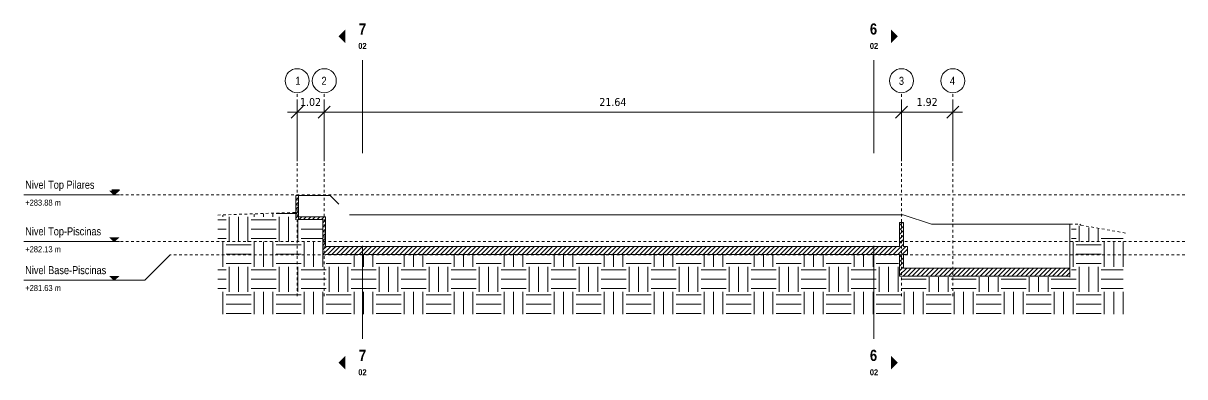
# Model space of a CAD drawing. Header units: metres. Extents: x -223 to 290, y -76 to 118.
# Drawn here: x -158.58 to -115.03, y -8.77 to 4.5 of the extents above; entities that cross this region are included whole.
import ezdxf

# ---------------------------------------------------------------- set-up
doc = ezdxf.new("R2010")
doc.units = ezdxf.units.M
for name, pattern in [('Centre', [0.03175, 0.00635, -0.00475, 0.0159, -0.00475]), ('Demolished', [0.0048, 0.0032, -0.0016]), ('Grid Line', [0.022225, 0.0127, -0.003175, 0.003175, -0.003175])]:
    doc.linetypes.add(name, pattern=pattern)
for name, color, linetype, lineweight in [('A-ANNO-DIMS', 7, 'Continuous', 9), ('A-ANNO-DIMS-150', 7, 'Continuous', 9), ('A-DETL-DEMO', 7, 'Demolished', 9), ('A-DETL-GENF', 7, 'Continuous', 9), ('A-FLOR', 7, 'Continuous', 9), ('A-FLOR-LEVL', 7, 'Continuous', 9), ('A-FLOR-PATT', 7, 'Continuous', 35), ('A-WALL', 7, 'Continuous', 9), ('A-WALL-PATT', 7, 'Continuous', 35), ('G-ANNO-SYMB', 7, 'Continuous', 9), ('S-GRID', 7, 'Continuous', 9), ('S-GRID-IDEN', 7, 'Continuous', 9)]:
    doc.layers.add(name, color=color, linetype=linetype, lineweight=lineweight)
doc.styles.add('Saira Condensed', font='SairaCondensed-Regular.ttf', dxfattribs={"height": 0.3})
doc.styles.add('Saira Condensed_1', font='SairaCondensed-Regular.ttf', dxfattribs={"height": 0.225})
doc.styles.add('Saira Condensed_B', font='', dxfattribs={"height": 0.225})
doc.styles.add('Saira Condensed_B_1', font='', dxfattribs={"height": 0.42})
doc.styles.add('Tahoma', font='tahoma.ttf', dxfattribs={"height": 0.3})
doc.styles.get('Saira Condensed_B').set_extended_font_data('Saira Condensed', bold=True)
doc.styles.get('Saira Condensed_B_1').set_extended_font_data('Saira Condensed', bold=True)
doc.dimstyles.new('R_Tahoma_2_0', dxfattribs={"dimscale": 0.3048, "dimtxt": 0.313206, "dimasz": 1.476378, "dimexe": 1.181102, "dimexo": 0.738189, "dimgap": 0.492126, "dimtad": 1, "dimrnd": 0.01, "dimzin": 0, "dimdsep": 46, "dimtxsty": 'Tahoma', "dimblk1": 'OBLIQUE', "dimblk2": 'OBLIQUE', "dimsah": 1, "dimcen": 0.09, "dimdle": 1.181102, "dimazin": 2, "dimtfac": 1, "dimtdec": 4, "dimtix": 1, "dimtmove": 0, "dimatfit": 3, "dimfxl": 1, "dimtvp": 1, "dimtolj": 1, "dimtzin": 0, "dimarcsym": 2})
pattern_1 = [(45, (-135.03884, -3.582), (-0.0848528, 0.0848528), [])]

# ---------------------------------------------------------------- blocks, each defined once
blk = doc.blocks.new('Level - Con_Triangulo-1145791-Sección 01')
at = {"layer": 'A-FLOR-LEVL', "true_color": 0xe2e2e2}
blk.add_hatch(color=254, dxfattribs=at).paths.add_polyline_path([(74.446, -3.497), (74.639, -3.69), (74.832, -3.497)])
at = {"layer": 'A-FLOR-LEVL', "color": 253, "true_color": 0xaaaaaa}
for p, q in [((74.832, -3.69), (71.255, -3.69)), ((74.446, -3.497), (74.832, -3.497)), ((74.639, -3.69), (74.446, -3.497)), ((74.832, -3.497), (74.639, -3.69))]:
    blk.add_line(p, q, dxfattribs=at)
blk = doc.blocks.new('Grid - 3mm-1144979-Sección 01')
at = {"layer": 'S-GRID-IDEN', "color": 253, "true_color": 0xaaaaaa}
blk.add_circle((82.516, 2.342), 0.45, dxfattribs=at)
blk = doc.blocks.new('Section - Símbolo_Detalle_Plano-1146154-Sección 01')
at = {"layer": 'G-ANNO-SYMB', "true_color": 0x808080}
blk.add_hatch(color=8, dxfattribs=at).paths.add_polyline_path([(103.769, -7.981), (103.769, -8.492), (104.024, -8.237)])
blk = doc.blocks.new('DIMBLOCK26-Sección 01')
at = {"layer": 'A-ANNO-DIMS-150'}
for p, q in [((-148.311, 1.158), (-148.311, 1.518)), ((-147.291, 1.158), (-147.291, 1.518)), ((-148.671, 1.158), (-147.291, 1.158)), ((-148.311, 1.158), (-148.311, -0.676)), ((-147.291, 1.158), (-147.291, -0.676))]:
    blk.add_line(p, q, dxfattribs=at)
at = {"layer": 'A-ANNO-DIMS-150', "lineweight": 35}
for p, q in [((-148.311, 1.158), (-148.086, 1.383)), ((-147.291, 1.158), (-147.066, 1.383)), ((-148.311, 1.158), (-148.536, 0.933)), ((-147.291, 1.158), (-147.516, 0.933))]:
    blk.add_line(p, q, dxfattribs=at)
at = {"layer": 'A-ANNO-DIMS-150', "color": 0, "insert": (-148.199, 1.692), "char_height": 0.3, "width": 0.95453, "attachment_point": 1, "line_spacing_factor": 0.994306, "style": 'Tahoma'}
blk.add_mtext('1.02', dxfattribs=at)
blk = doc.blocks.new('_Oblique')
at = {"color": 0, "linetype": 'ByBlock', "lineweight": -2}
blk.add_line((-0.5, -0.5), (0.5, 0.5), dxfattribs=at)
blk = doc.blocks.new('DIMBLOCK27-Sección 01')
at = {"layer": 'A-ANNO-DIMS-150'}
for p, q in [((-147.291, 1.158), (-147.291, 1.518)), ((-125.648, 1.158), (-125.648, 1.518)), ((-147.291, 1.158), (-125.648, 1.158)), ((-147.291, 1.158), (-147.291, -0.676)), ((-125.648, 1.158), (-125.648, -0.676))]:
    blk.add_line(p, q, dxfattribs=at)
at = {"layer": 'A-ANNO-DIMS-150', "lineweight": 35}
for p, q in [((-147.291, 1.158), (-147.066, 1.383)), ((-125.648, 1.158), (-125.423, 1.383)), ((-147.291, 1.158), (-147.516, 0.933)), ((-125.648, 1.158), (-125.873, 0.933))]:
    blk.add_line(p, q, dxfattribs=at)
at = {"layer": 'A-ANNO-DIMS-150', "color": 0, "insert": (-136.979, 1.692), "char_height": 0.3, "width": 1.223, "attachment_point": 1, "line_spacing_factor": 0.994306, "style": 'Tahoma'}
blk.add_mtext('21.64', dxfattribs=at)
blk = doc.blocks.new('DIMBLOCK28-Sección 01')
at = {"layer": 'A-ANNO-DIMS-150'}
for p, q in [((-125.648, 1.158), (-125.648, 1.518)), ((-123.725, 1.158), (-123.725, 1.518)), ((-125.648, 1.158), (-123.365, 1.158)), ((-125.648, 1.158), (-125.648, -0.676)), ((-123.725, 1.158), (-123.725, -0.676))]:
    blk.add_line(p, q, dxfattribs=at)
at = {"layer": 'A-ANNO-DIMS-150', "lineweight": 35}
for p, q in [((-125.648, 1.158), (-125.423, 1.383)), ((-123.725, 1.158), (-123.5, 1.383)), ((-125.648, 1.158), (-125.873, 0.933)), ((-123.725, 1.158), (-123.95, 0.933))]:
    blk.add_line(p, q, dxfattribs=at)
at = {"layer": 'A-ANNO-DIMS-150', "color": 0, "insert": (-125.084, 1.692), "char_height": 0.3, "width": 0.95453, "attachment_point": 1, "line_spacing_factor": 0.994306, "style": 'Tahoma'}
blk.add_mtext('1.92', dxfattribs=at)

msp = doc.modelspace()

# ---------------------------------------------------------------- hatches: boundary and pattern name
at = {"layer": 'A-DETL-GENF', "true_color": 0xc0c0c0}
h = msp.add_hatch(dxfattribs=at)
h.set_pattern_fill('FP_6', color=9, style=0, pattern_type=2)
h.set_pattern_definition([(0, (-135.0388, -3.582), (0.9375, 0.9375), [0.9375, -0.9375]), (0, (-135.0388, -3.231), (0.9375, 0.9375), [0.9375, -0.9375]), (0, (-135.0388, -2.879), (0.9375, 0.9375), [0.9375, -0.9375]), (90, (-134.9218, -2.762), (-0.9375, 0.9375), [0.9375, -0.9375]), (90, (-134.5708, -2.762), (-0.9375, 0.9375), [0.9375, -0.9375]), (90, (-134.2188, -2.762), (-0.9375, 0.9375), [0.9375, -0.9375])])
h.paths.add_polyline_path([(-151.278, -6.414), (-117.337, -6.414), (-117.337, -3.38), (-119.273, -3.051), (-119.273, -5.024), (-125.757, -5.024), (-125.757, -4.2), (-147.356, -4.2), (-147.356, -2.881), (-148.375, -2.881), (-148.375, -2.602), (-150.596, -2.702), (-151.278, -2.702), (-151.278, -6.135)])
at = {"layer": 'A-FLOR-PATT', "lineweight": 9, "true_color": 0x808080}
h = msp.add_hatch(dxfattribs=at)
h.set_pattern_fill('FP_5', color=8, style=0, pattern_type=2)
h.set_pattern_definition(pattern_1)
h.paths.add_polyline_path([(-147.356, -2.866), (-147.341, -2.866), (-147.341, -2.766), (-148.261, -2.766), (-148.261, -2.866)])
h = msp.add_hatch(dxfattribs=at)
h.set_pattern_fill('FP_5', color=8, style=0, pattern_type=2)
h.set_pattern_definition(pattern_1)
h.paths.add_polyline_path([(-125.428, -4.178), (-125.428, -3.878), (-147.341, -3.878), (-147.341, -4.178), (-125.573, -4.178)])
h = msp.add_hatch(dxfattribs=at)
h.set_pattern_fill('FP_5', color=8, style=0, pattern_type=2)
h.set_pattern_definition(pattern_1)
h.paths.add_polyline_path([(-125.7, -4.99), (-119.339, -4.99), (-119.339, -4.69), (-125.723, -4.69), (-125.723, -4.99)])
at = {"layer": 'A-WALL-PATT', "lineweight": 9, "true_color": 0x808080}
h = msp.add_hatch(dxfattribs=at)
h.set_pattern_fill('FP_5', color=8, style=0, pattern_type=2)
h.set_pattern_definition(pattern_1)
h.paths.add_polyline_path([(-148.361, -2.881), (-148.261, -2.881), (-148.261, -1.971), (-148.361, -1.971), (-148.361, -2.702)])
h = msp.add_hatch(dxfattribs=at)
h.set_pattern_fill('FP_5', color=8, style=0, pattern_type=2)
h.set_pattern_definition(pattern_1)
h.paths.add_polyline_path([(-147.241, -4.194), (-147.241, -4.178), (-147.341, -4.178), (-147.341, -4.194)])
h.paths.add_polyline_path([(-147.341, -3.878), (-147.241, -3.878), (-147.241, -2.766), (-147.341, -2.766), (-147.341, -2.866)])
h = msp.add_hatch(dxfattribs=at)
h.set_pattern_fill('FP_5', color=8, style=0, pattern_type=2)
h.set_pattern_definition(pattern_1)
h.paths.add_polyline_path([(-125.7, -4.69), (-125.573, -4.69), (-125.573, -4.178), (-125.723, -4.178), (-125.723, -4.69)])
h.paths.add_polyline_path([(-125.7, -3.878), (-125.573, -3.878), (-125.573, -2.977), (-125.723, -2.977), (-125.723, -3.878)])

# ---------------------------------------------------------------- linework, layer by layer
at = {"layer": 'A-DETL-DEMO'}
for p, q in [((-148.386, -2.6), (-151.278, -2.698)), ((-148.361, -2.601), (-148.386, -2.6)), ((-119.341, -3.04), (-118.965, -3.04)), ((-118.965, -3.04), (-118.928, -3.076)), ((-118.928, -3.076), (-117.174, -3.386))]:
    msp.add_line(p, q, dxfattribs=at)
at = {"layer": 'A-FLOR', "lineweight": 18}
for p, q in [((-147.341, -2.766), (-148.261, -2.766)), ((-148.261, -2.866), (-147.341, -2.866)), ((-147.341, -3.878), (-147.341, -4.178)), ((-125.723, -3.878), (-147.241, -3.878)), ((-125.428, -3.878), (-125.573, -3.878)), ((-125.428, -4.178), (-125.428, -3.878)), ((-147.241, -4.178), (-125.723, -4.178)), ((-125.573, -4.178), (-125.428, -4.178)), ((-125.723, -4.69), (-125.723, -4.99)), ((-119.339, -4.69), (-125.573, -4.69)), ((-119.339, -4.99), (-119.339, -4.69)), ((-125.723, -4.99), (-119.339, -4.99))]:
    msp.add_line(p, q, dxfattribs=at)
at = {"layer": 'A-FLOR-LEVL', "color": 253, "linetype": 'Centre', "true_color": 0xaaaaaa}
for p, q in [((-115.029, -1.944), (-154.975, -1.944)), ((-115.029, -4.194), (-153.07, -4.194))]:
    msp.add_line(p, q, dxfattribs=at)
at = {"layer": 'A-FLOR-LEVL', "color": 253, "true_color": 0xaaaaaa}
msp.add_line((-153.07, -4.194), (-154.023, -5.147), dxfattribs=at)
at = {"layer": 'A-WALL', "lineweight": 18}
for p, q in [((-148.361, -1.971), (-148.361, -2.881)), ((-148.261, -1.971), (-148.361, -1.971)), ((-148.261, -2.881), (-148.261, -1.971)), ((-147.241, -2.766), (-147.341, -2.766)), ((-147.341, -2.866), (-147.341, -3.878)), ((-147.241, -3.878), (-147.241, -2.766)), ((-125.723, -2.977), (-125.723, -3.878)), ((-125.573, -2.977), (-125.723, -2.977)), ((-125.573, -3.878), (-125.573, -2.977)), ((-147.341, -4.178), (-147.341, -4.194)), ((-147.341, -4.194), (-147.241, -4.194)), ((-147.241, -4.194), (-147.241, -4.178)), ((-125.723, -4.178), (-125.723, -4.69)), ((-125.573, -4.69), (-125.573, -4.178))]:
    msp.add_line(p, q, dxfattribs=at)
at = {"layer": 'A-WALL'}
for p, q in [((-147.068, -1.971), (-148.261, -1.971)), ((-146.746, -2.292), (-147.068, -1.971)), ((-147.067, -1.971), (-147.068, -1.971)), ((-125.585, -2.696), (-146.342, -2.696)), ((-124.527, -3.04), (-125.585, -2.696)), ((-125.585, -2.696), (-125.584, -2.696)), ((-119.341, -3.04), (-124.527, -3.04)), ((-119.341, -4.69), (-119.341, -3.04)), ((-119.341, -5.024), (-119.341, -4.99))]:
    msp.add_line(p, q, dxfattribs=at)
at = {"layer": 'G-ANNO-SYMB', "lineweight": 18}
for p, q in [((-145.861, 3.106), (-145.861, -0.375)), ((-126.682, 3.106), (-126.682, -0.375)), ((-145.861, -3.856), (-145.861, -7.337)), ((-126.682, -3.856), (-126.682, -7.337))]:
    msp.add_line(p, q, dxfattribs=at)
at = {"layer": 'S-GRID', "color": 254, "linetype": 'Grid Line', "true_color": 0xd4d4d4}
for p, q in [((-148.311, -1.858), (-148.311, 1.892)), ((-147.291, -1.858), (-147.291, 1.892)), ((-125.648, -1.858), (-125.648, 1.892)), ((-123.725, -1.858), (-123.725, 1.892)), ((-148.311, -5.747), (-148.311, -1.997)), ((-147.291, -5.747), (-147.291, -1.997)), ((-125.648, -5.747), (-125.648, -1.997)), ((-123.725, -5.747), (-123.725, -1.997))]:
    msp.add_line(p, q, dxfattribs=at)

# ---------------------------------------------------------------- block references
at = {"layer": 'A-FLOR-LEVL', "color": 253, "true_color": 0xaaaaaa}
for p in [(-229.807, 1.746), (-229.807, 0), (-229.807, -1.457)]:
    msp.add_blockref('Level - Con_Triangulo-1145791-Sección 01', p, dxfattribs=at)
at = {"layer": 'G-ANNO-SYMB', "color": 8, "lineweight": 18, "true_color": 0x808080, "rotation": 180}
msp.add_blockref('Section - Símbolo_Detalle_Plano-1146154-Sección 01', (-42.737, -4.231), dxfattribs=at)
at = {"layer": 'G-ANNO-SYMB', "color": 8, "lineweight": 18, "true_color": 0x808080, "extrusion": (0, 0, -1), "rotation": 180}
msp.add_blockref('Section - Símbolo_Detalle_Plano-1146154-Sección 01', (229.807, -4.231), dxfattribs=at)
at = {"layer": 'G-ANNO-SYMB', "color": 8, "lineweight": 18, "true_color": 0x808080, "extrusion": (0, 0, -1)}
msp.add_blockref('Section - Símbolo_Detalle_Plano-1146154-Sección 01', (42.737, 0), dxfattribs=at)
at = {"layer": 'G-ANNO-SYMB', "color": 8, "lineweight": 18, "true_color": 0x808080}
msp.add_blockref('Section - Símbolo_Detalle_Plano-1146154-Sección 01', (-229.807, 0), dxfattribs=at)
at = {"layer": 'S-GRID-IDEN', "color": 253, "true_color": 0xaaaaaa}
for p in [(-230.827, 0), (-229.807, 0), (-208.164, 0), (-206.24, 0)]:
    msp.add_blockref('Grid - 3mm-1144979-Sección 01', p, dxfattribs=at)

# ---------------------------------------------------------------- texts
at = {"layer": 'G-ANNO-SYMB', "char_height": 0.42, "attachment_point": 1, "style": 'Saira Condensed_B_1'}
for s, insert, width in [('\\fSaira Condensed|b1|i0|c0|p2|;7', (-145.992, 4.491), 0.31266), ('\\fSaira Condensed|b1|i0|c0|p2|;6', (-126.833, 4.491), 0.36076), ('\\fSaira Condensed|b1|i0|c0|p2|;7', (-145.992, -7.751), 0.31266), ('\\fSaira Condensed|b1|i0|c0|p2|;6', (-126.833, -7.751), 0.36076)]:
    msp.add_mtext(s, dxfattribs=dict(at, insert=insert, width=width))
at = {"layer": 'G-ANNO-SYMB', "color": 8, "true_color": 0x808080, "char_height": 0.225, "width": 0.37278, "attachment_point": 1, "style": 'Saira Condensed_B', "bg_fill": 3, "box_fill_scale": 1.25, "bg_fill_color": 256, "bg_fill_true_color": 13158600, "bg_fill_transparency": 0}
for insert in [(-146.017, 3.758), (-126.838, 3.758), (-146.017, -8.484), (-126.838, -8.484)]:
    msp.add_mtext('02', dxfattribs=dict(at, insert=insert))
at = {"layer": 'S-GRID-IDEN', "color": 253, "true_color": 0xaaaaaa, "char_height": 0.3, "attachment_point": 1, "style": 'Saira Condensed'}
for s, insert, width in [('1', (-148.375, 2.487), 0.1443), ('2', (-147.395, 2.487), 0.24051), ('3', (-125.747, 2.487), 0.22848), ('4', (-123.834, 2.487), 0.25253)]:
    msp.add_mtext(s, dxfattribs=dict(at, insert=insert, width=width))

# ---------------------------------------------------------------- dimensions: what is measured, and where the dimension line sits
at = {"layer": 'A-ANNO-DIMS'}
for base, p1, p2, override, picture, middle in [((-147.291, 1.158), (-148.311, -0.901), (-147.291, -0.901), {"dimpost": '<>', "dimfxl": 1.019677}, 'DIMBLOCK26-Sección 01', (-147.801, 1.464)), ((-125.648, 1.158), (-147.291, -0.901), (-125.648, -0.901), {"dimpost": '<>', "dimfxl": 21.642796}, 'DIMBLOCK27-Sección 01', (-136.47, 1.464)), ((-123.725, 1.158), (-125.648, -0.901), (-123.725, -0.901), {"dimpost": '<>', "dimfxl": 1.9238}, 'DIMBLOCK28-Sección 01', (-124.687, 1.464))]:
    dim = msp.add_linear_dim(base=base, p1=p1, p2=p2, dimstyle='R_Tahoma_2_0', override=override, dxfattribs=at)
    dim.commit()
    dim.dimension.update_dxf_attribs({"geometry": picture, "text_midpoint": middle})

# ---------------------------------------------------------------- next in the draw order: texts
at = {"layer": 'A-FLOR-LEVL', "color": 9, "true_color": 0xb7b7b7, "attachment_point": 1, "bg_fill": 3, "box_fill_scale": 1.25, "bg_fill_color": 256, "bg_fill_true_color": 13158600, "bg_fill_transparency": 0}
for s, insert, char_height, width, style in [('Nivel Top Pilares', (-158.504, -1.412), 0.3, 3.16266, 'Saira Condensed'), ('+283.88 m', (-158.504, -2.121), 0.225, 1.50316, 'Saira Condensed_1'), ('Nivel Top-Piscinas', (-158.504, -3.159), 0.3, 3.47532, 'Saira Condensed'), ('+282.13 m', (-158.504, -3.868), 0.225, 1.39494, 'Saira Condensed_1'), ('Nivel Base-Piscinas', (-158.504, -4.615), 0.3, 3.69177, 'Saira Condensed'), ('+281.63 m', (-158.504, -5.324), 0.225, 1.40696, 'Saira Condensed_1')]:
    msp.add_mtext(s, dxfattribs=dict(at, insert=insert, char_height=char_height, width=width, style=style))

# ---------------------------------------------------------------- next in the draw order: linework, layer by layer
at = {"layer": 'A-FLOR-LEVL', "color": 253, "linetype": 'Centre', "true_color": 0xaaaaaa}
msp.add_line((-115.029, -3.69), (-154.975, -3.69), dxfattribs=at)
at = {"layer": 'A-FLOR-LEVL', "color": 253, "true_color": 0xaaaaaa}
msp.add_line((-154.023, -5.147), (-154.975, -5.147), dxfattribs=at)

doc.saveas('drawing.dxf')
